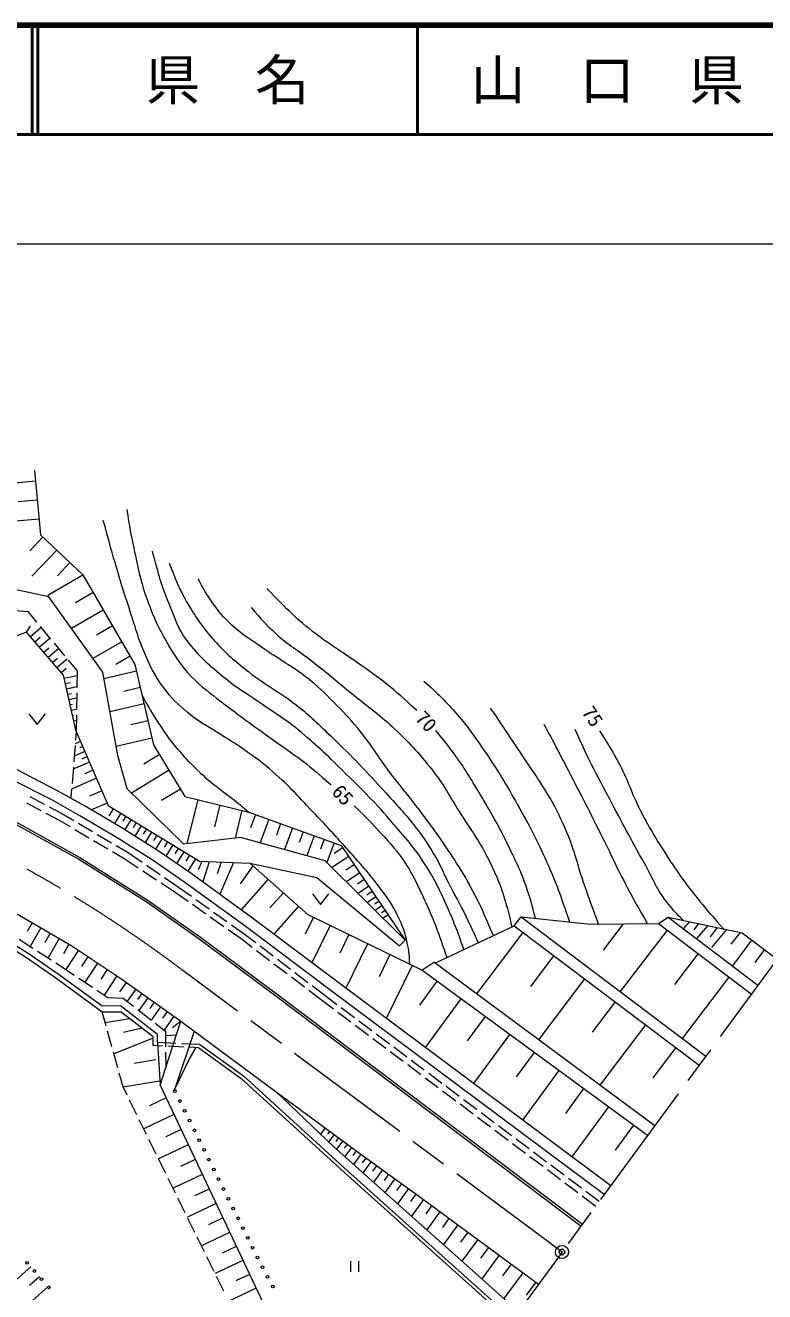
# Model space of a CAD drawing. Units: millimetres at full size, sheet at 1:1000; details may follow other scales. Extents: x 40000 to 680000, y 20000 to 380000.
# Drawn here: x 297111 to 364788, y 264006 to 380000 of the extents above; entities that cross this region are included whole.
import ezdxf
from ezdxf.enums import TextEntityAlignment as Align

# ---------------------------------------------------------------- set-up
doc = ezdxf.new("R2010")
doc.units = ezdxf.units.MM
doc.header["$LTSCALE"] = 1000
doc.header["$PDMODE"] = 32
doc.header["$PDSIZE"] = 500
doc.linetypes.add('CHAIN', pattern=[18.5, 12, -1.5, 3.5, -1.5])
for name, color, linetype, lineweight in [('M-BGD', 7, 'Continuous', 13), ('M-BMK', 2, 'CHAIN', 13), ('M-BMK-SRVR', 3, 'Continuous', 13), ('M-STR-HTXT', 7, 'Continuous', 13), ('M-TTL', 2, 'Continuous', 140), ('M-TTL-LINE', 7, 'Continuous', 50)]:
    doc.layers.add(name, color=color, linetype=linetype, lineweight=lineweight)
doc.layers.add('M-OTRS', color=6, linetype='Continuous')
doc.layers.add('M-TTL-TXT', color=7, linetype='Continuous')
doc.styles.add('ＭＳ ゴシック', font='')
doc.styles.get('ＭＳ ゴシック').set_extended_font_data('MS Gothic')

msp = doc.modelspace()

# ---------------------------------------------------------------- linework, layer by layer
at = {"layer": 'M-BGD'}
for p, q in [((298031, 338237), (294573, 337908)), ((298195, 336509), (296467, 336344)), ((298360, 334780), (294881, 334449)), ((298718, 333134), (297513, 331868)), ((299983, 331929), (297700, 329530)), ((301183, 330787), (300041, 329588)), ((302380, 329644), (299169, 327778)), ((303314, 328038), (301708, 327105)), ((296165, 326413), (297326, 326299)), ((297326, 326299), (298144, 325317)), ((304247, 326432), (301344, 324746)), ((297224, 324430), (297570, 324962)), ((297579, 324014), (298544, 324837)), ((298464, 324933), (299424, 323781)), ((305090, 324981), (303639, 324138)), ((297986, 323536), (298463, 323943)), ((298393, 323059), (299348, 323873)), ((298795, 322586), (299268, 322989)), ((299198, 322114), (300143, 322919)), ((299744, 323397), (300705, 322244)), ((305934, 323530), (303301, 322000)), ((299596, 321647), (300063, 322045)), ((299994, 321179), (300929, 321976)), ((301025, 321860), (301843, 320878)), ((306699, 322214), (305383, 321449)), ((300387, 320718), (300849, 321111)), ((300654, 320193), (301837, 320461)), ((301843, 320878), (301820, 319347)), ((307287, 320828), (304305, 320137)), ((300765, 319706), (301238, 319813)), ((300875, 319218), (301821, 319432)), ((307632, 319337), (306142, 318991)), ((300985, 318730), (301340, 318810)), ((301096, 318243), (301805, 318403)), ((301812, 318847), (301789, 317347)), ((307978, 317846), (304850, 317121)), ((297442, 316943), (298192, 315943)), ((298192, 315943), (298942, 316943)), ((301206, 317755), (301442, 317808)), ((301316, 317267), (301789, 317374)), ((301427, 316779), (301545, 316806)), ((301781, 316847), (301758, 315316)), ((301537, 316292), (301773, 316345)), ((308340, 316282), (306776, 315919)), ((302156, 314399), (301671, 314189)), ((301758, 315316), (301697, 314534)), ((308703, 314718), (305420, 313957)), ((301659, 314035), (301543, 312540)), ((302554, 313482), (301583, 313061)), ((302355, 313940), (302112, 313835)), ((309388, 313201), (307948, 312326)), ((301505, 312041), (301389, 310546)), ((302975, 312511), (301491, 311867)), ((302765, 312997), (302279, 312786)), ((303619, 311027), (301350, 310043)), ((303297, 311769), (302555, 311447)), ((310263, 311761), (306836, 309679)), ((301351, 310047), (301290, 309264)), ((304111, 309893), (302977, 309401)), ((311304, 310047), (309590, 309006)), ((297214, 308784), (298539, 308081)), ((297517, 309359), (298842, 308656)), ((304604, 308759), (303155, 308130)), ((312886, 309075), (311909, 305041)), ((314903, 308586), (314415, 306569)), ((298980, 307846), (300133, 307234)), ((299283, 308421), (300451, 307802)), ((300451, 307802), (301542, 307159)), ((305169, 308253), (304757, 307580)), ((305842, 307840), (305262, 306893)), ((306316, 307549), (306025, 307076)), ((316920, 308097), (316304, 305556)), ((318171, 307723), (317725, 306494)), ((300133, 307234), (301209, 306601)), ((301640, 306348), (302932, 305587)), ((301973, 306906), (303265, 306145)), ((306789, 307259), (306216, 306325)), ((307256, 306973), (306970, 306506)), ((307723, 306686), (307143, 305740)), ((308196, 306396), (307906, 305923)), ((319400, 307276), (318616, 305118)), ((320479, 306885), (320087, 305805)), ((321559, 306493), (320837, 304506)), ((303363, 305333), (304656, 304572)), ((303696, 305891), (304989, 305130)), ((308669, 306106), (308082, 305147)), ((309148, 305812), (308855, 305333)), ((309628, 305518), (309032, 304547)), ((310113, 305220), (309815, 304735)), ((322552, 306132), (322191, 305139)), ((323545, 305772), (322882, 303943)), ((324460, 305440), (324128, 304526)), ((325374, 305108), (324724, 303318)), ((305087, 304318), (306162, 303685)), ((305420, 304876), (306511, 304234)), ((306511, 304234), (307792, 303358)), ((310598, 304923), (309978, 303912)), ((311103, 304613), (310793, 304107)), ((311609, 304303), (310953, 303234)), ((312143, 303975), (311815, 303441)), ((326173, 304660), (325383, 304128)), ((306162, 303685), (307452, 302835)), ((308205, 303076), (309444, 302230)), ((312677, 303647), (311984, 302518)), ((313276, 303416), (312925, 302640)), ((313938, 303393), (313355, 301533)), ((315051, 303354), (314685, 302267)), ((316164, 303315), (314909, 300405)), ((317935, 303018), (316788, 301363)), ((326705, 303871), (325193, 302851)), ((327214, 303115), (326458, 302605)), ((307869, 302560), (309121, 301734)), ((309856, 301948), (311138, 301072)), ((319332, 301783), (316860, 298989)), ((327724, 302359), (326510, 301540)), ((328133, 301751), (327526, 301342)), ((309539, 301459), (310828, 300609)), ((310828, 300609), (312004, 299776)), ((311138, 301072), (312314, 300231)), ((320729, 300547), (319493, 299150)), ((323389, 300460), (324139, 299460)), ((324139, 299460), (324889, 300460)), ((328543, 301144), (327567, 300487)), ((328872, 300657), (328384, 300328)), ((312412, 299487), (313637, 298620)), ((312721, 299940), (313941, 299067)), ((322126, 299311), (319863, 296754)), ((329200, 300169), (328417, 299641)), ((329480, 299754), (329088, 299490)), ((329759, 299340), (329139, 298922)), ((314045, 298331), (315269, 297464)), ((314348, 298776), (315568, 297904)), ((323484, 298300), (322735, 296766)), ((330039, 298925), (329729, 298716)), ((330318, 298511), (329861, 298203)), ((297736, 297788), (297269, 296987)), ((298537, 297322), (297557, 295638)), ((315677, 297175), (316853, 296342)), ((315975, 297613), (317151, 296772)), ((325018, 297551), (323347, 294129)), ((334588, 294106), (341864, 297511)), ((341864, 297511), (358793, 284747)), ((351841, 297702), (349991, 295278)), ((355870, 297131), (351563, 291486)), ((357897, 297906), (357346, 297274)), ((358746, 297723), (358314, 297155)), ((359594, 297539), (358558, 296351)), ((360442, 297355), (359802, 296512)), ((361291, 297171), (359911, 295531)), ((296543, 296299), (297800, 295480)), ((299379, 296832), (298889, 295990)), ((300221, 296342), (299192, 294572)), ((301106, 295827), (300591, 294942)), ((316853, 296342), (317880, 295561)), ((317151, 296772), (318196, 295976)), ((326729, 296715), (325893, 295004)), ((328440, 295880), (326446, 291797)), ((342662, 296909), (338414, 291274)), ((362536, 296902), (361702, 295827)), ((363592, 296215), (361831, 293859)), ((298218, 295207), (299475, 294388)), ((301969, 295276), (300803, 293519)), ((302847, 294694), (302265, 293815)), ((318278, 295259), (319472, 294351)), ((318593, 295673), (319787, 294764)), ((330481, 294883), (329485, 292842)), ((345480, 294785), (343355, 291968)), ((358692, 294978), (356539, 292155)), ((364770, 295335), (363889, 294156)), ((299894, 294115), (300595, 293658)), ((300595, 293658), (301588, 292996)), ((303726, 294111), (302558, 292349)), ((304607, 293526), (304023, 292646)), ((319870, 294048), (321065, 293140)), ((320184, 294461), (321378, 293552)), ((332523, 293886), (330152, 289030)), ((333399, 293459), (334494, 294176)), ((354723, 279202), (334494, 294176)), ((302004, 292718), (303252, 291886)), ((305488, 292942), (304317, 291176)), ((306361, 292342), (305745, 291480)), ((321463, 292838), (322657, 291930)), ((321775, 293249), (322968, 292340)), ((334792, 292438), (333196, 290258)), ((354073, 278315), (333399, 293459)), ((348297, 292661), (344086, 287076)), ((361514, 292825), (357230, 287209)), ((303668, 291609), (304661, 290947)), ((307223, 291726), (306428, 290614)), ((307779, 291329), (307382, 290773)), ((323055, 291627), (324082, 290847)), ((323366, 292037), (324411, 291242)), ((324411, 291242), (325636, 290322)), ((304661, 290947), (306063, 290900)), ((306063, 290900), (307018, 290152)), ((308336, 290932), (307506, 289770)), ((308916, 290517), (308501, 289936)), ((309497, 290102), (308631, 288889)), ((324082, 290847), (325319, 289916)), ((326036, 290021), (327235, 289121)), ((336972, 290841), (333703, 286378)), ((351090, 290555), (348984, 287763)), ((304497, 288358), (304147, 289616)), ((306673, 289008), (304422, 288630)), ((307412, 289844), (308593, 288919)), ((310103, 289669), (309670, 289062)), ((310710, 289236), (309805, 287969)), ((325718, 289615), (326917, 288714)), ((339204, 289207), (337569, 286975)), ((305033, 286432), (304631, 287877)), ((307793, 288141), (306083, 287735)), ((308986, 288611), (309942, 287862)), ((309942, 287862), (309949, 286447)), ((311345, 288782), (310590, 288169)), ((327317, 288413), (328515, 287511)), ((327635, 288821), (328834, 287920)), ((353882, 288450), (349708, 282914)), ((308807, 287220), (305213, 285785)), ((309653, 286503), (308819, 286542)), ((310901, 286745), (309214, 286824)), ((310929, 287506), (309944, 287442)), ((313088, 286643), (311401, 286722)), ((328915, 287211), (330114, 286309)), ((329234, 287620), (330434, 286719)), ((341435, 287572), (338136, 283068)), ((305569, 284505), (305167, 285950)), ((309951, 285947), (309958, 284533)), ((311651, 286410), (310153, 286480)), ((312985, 286348), (312151, 286387)), ((330513, 286008), (331712, 285107)), ((330834, 286419), (332033, 285518)), ((343687, 285923), (342038, 283671)), ((356650, 286363), (354563, 283595)), ((309042, 285253), (307084, 284916)), ((332111, 284806), (333310, 283904)), ((332433, 285218), (333632, 284317)), ((345939, 284273), (342610, 279728)), ((306053, 282765), (305703, 284023)), ((309379, 283296), (306072, 282726)), ((333710, 283604), (334908, 282702)), ((334032, 284017), (335232, 283116)), ((306433, 281993), (306053, 282765)), ((335308, 282401), (336507, 281500)), ((335632, 282816), (336831, 281915)), ((348212, 282608), (346547, 280336)), ((307318, 280200), (306655, 281545)), ((309998, 281748), (308481, 281031)), ((336906, 281199), (338105, 280297)), ((337231, 281615), (338430, 280714)), ((350484, 280944), (347124, 276357)), ((308203, 278406), (307540, 279751)), ((310715, 280231), (307948, 278923)), ((338505, 279997), (339703, 279095)), ((338830, 280414), (340030, 279513)), ((311369, 278847), (309985, 278194)), ((324566, 279006), (324141, 278429)), ((324969, 278709), (324756, 278421)), ((325371, 278412), (324870, 277733)), ((340103, 278795), (341301, 277893)), ((340429, 279213), (341629, 278313)), ((352778, 279264), (351098, 276970)), ((309088, 276613), (308425, 277958)), ((312022, 277464), (309302, 276179)), ((325773, 278116), (325523, 277776)), ((326176, 277819), (325607, 277047)), ((326578, 277522), (326294, 277136)), ((326981, 277226), (326355, 276377)), ((341701, 277592), (342900, 276690)), ((342029, 278012), (343228, 277112)), ((309973, 274819), (309310, 276164)), ((312665, 276104), (311305, 275462)), ((327405, 276913), (327092, 276489)), ((327829, 276600), (327151, 275666)), ((328297, 276261), (327958, 275794)), ((343299, 276390), (344498, 275488)), ((343628, 276811), (344828, 275911)), ((328764, 275922), (328016, 274892)), ((329279, 275548), (328905, 275033)), ((329794, 275174), (328970, 274039)), ((344898, 275188), (346096, 274286)), ((345227, 275610), (346427, 274710)), ((310858, 273026), (310195, 274371)), ((313308, 274744), (310634, 273481)), ((330362, 274763), (329950, 274195)), ((330929, 274351), (330021, 273099)), ((331555, 273897), (331101, 273271)), ((346496, 273985), (347694, 273083)), ((346827, 274410), (348026, 273509)), ((313940, 273407), (312603, 272775)), ((332181, 273443), (331180, 272063)), ((332870, 272942), (332370, 272252)), ((348094, 272783), (349331, 271852)), ((348426, 273209), (349651, 272289)), ((311743, 271232), (311079, 272577)), ((314571, 272070), (311943, 270828)), ((333558, 272439), (332449, 270930)), ((334312, 271884), (333757, 271130)), ((312628, 269438), (311964, 270784)), ((315193, 270756), (313878, 270135)), ((335066, 271330), (333853, 269680)), ((335891, 270723), (335284, 269898)), ((315814, 269441), (313229, 268220)), ((336716, 270116), (335389, 268312)), ((337618, 269453), (336955, 268550)), ((313513, 267645), (312849, 268990)), ((316424, 268149), (315132, 267539)), ((338521, 268789), (337069, 266815)), ((339507, 268063), (338779, 267077)), ((314398, 265851), (313734, 267197)), ((317035, 266857), (314494, 265656)), ((326877, 266815), (326877, 265815)), ((327627, 265815), (327627, 266815)), ((340493, 267335), (338901, 265179)), ((297601, 266279), (295788, 264675)), ((341571, 266539), (340775, 265461)), ((342649, 265744), (340904, 263379)), ((298403, 265373), (297496, 264571)), ((315283, 264058), (314619, 265403)), ((317635, 265587), (316365, 264986)), ((343831, 264871), (342959, 263689)), ((299205, 264466), (297429, 262895)), ((318236, 264316), (315738, 263136))]:
    msp.add_line(p, q, dxfattribs=at)
for points in [[(333399, 293459), (323003, 298535), (317659, 303263), (323797, 301954), (331369, 295692), (331883, 296190), (324561, 303481), (316810, 305615), (311623, 305008), (306447, 310059), (305574, 313105), (304196, 320746), (299265, 327663), (293283, 328925), (295035, 332710), (294334, 340597)], [(297936, 339233), (298497, 333344), (302376, 329652), (307143, 321450), (308849, 314089), (311723, 309357), (317578, 307938), (326032, 304869), (331883, 296190)], [(301758, 315316), (300589, 320481), (297224, 324430), (295659, 323799), (293540, 313136)], [(240375, 321050), (245469, 320910), (250680, 320536), (258485, 319531), (263065, 318760), (267435, 317755), (273370, 316120), (278745, 314297), (284937, 312030), (291270, 309320), (295383, 307287), (301996, 303618), (308165, 299739), (313026, 296327), (320293, 290906), (347987, 270020)], [(240377, 321250), (245479, 321110), (250700, 320735), (258514, 319729), (263104, 318956), (267484, 317949), (273429, 316311), (278811, 314486), (285011, 312216), (291354, 309501), (295476, 307464), (302098, 303790), (308276, 299905), (313143, 296489), (320413, 291066), (348107, 270180)], [(301758, 315316), (304698, 308542), (313040, 303424), (317659, 303263)], [(222208, 312405), (229114, 313108), (235329, 313458), (242246, 313458), (249584, 313061), (255940, 312407), (257973, 312150), (265591, 310678), (272484, 308878), (278794, 306705), (285126, 304228), (290875, 301541), (296226, 298667), (301367, 295675), (305947, 292638), (311345, 288782), (317024, 284576), (320085, 282309), (327820, 276607), (333101, 272775), (339106, 268358), (344076, 264691)], [(350692, 273693), (325709, 292347), (317919, 298221), (312279, 302314), (309370, 304334), (306043, 306434), (302588, 308463), (300008, 309926), (296299, 311828), (292671, 313548)], [(350094, 272892), (325109, 291547), (317324, 297417), (311700, 301498), (308818, 303500), (305523, 305580), (302088, 307597), (299533, 309046), (295857, 310931), (292242, 312645)], [(309214, 286824), (309200, 287558), (305820, 290175), (304137, 290160), (300024, 293151), (297267, 295036), (293684, 297232), (289104, 299803), (284913, 301968), (281533, 303573), (277872, 305146), (272403, 305006), (260688, 308729)], [(308819, 286542), (308804, 287359), (305883, 289620), (304147, 289616), (299794, 292824), (297049, 294700), (293481, 296887), (288914, 299450), (284735, 301610), (281368, 303208), (277794, 304744), (272346, 304604), (260690, 308309)], [(341864, 297511), (342503, 298326), (359398, 285572)], [(342503, 298326), (348853, 297670), (355074, 297738), (363570, 291257)], [(355074, 297738), (355968, 298324), (364171, 292076)], [(355968, 298324), (362729, 296860), (365927, 294470)], [(309214, 286824), (309444, 282920), (309958, 284533), (311345, 288782)], [(312567, 287877), (310751, 282481), (312106, 285261), (312742, 286359)], [(313088, 286643), (317070, 283771), (326589, 275086), (339698, 263309), (341783, 261566)], [(312985, 286348), (316881, 283538), (326388, 274864), (339502, 263082), (341591, 261336)], [(309444, 282920), (318934, 262838), (326979, 249641), (329957, 245448)], [(320085, 282309), (325308, 277314), (331932, 271390), (338347, 265677), (342236, 262182)]]:
    msp.add_lwpolyline(points, dxfattribs=at)
for centre in [(310807, 282369), (311251, 281473), (311695, 280577), (312139, 279681), (312584, 278785), (313028, 277889), (313472, 276993), (313916, 276097), (314361, 275201), (314805, 274305), (315249, 273409), (315693, 272513), (316137, 271618), (316582, 270722), (317026, 269826), (317470, 268930), (317914, 268034), (318359, 267138), (297272, 266645), (297937, 265899), (318816, 266249), (298600, 265150), (299262, 264401), (319288, 265368), (319761, 264486)]:
    msp.add_circle(centre, 125, dxfattribs=at)
for points, knots in [([(306390, 335652), (306663, 333952), (306751, 333480), (307045, 332100), (307447, 330212), (307631, 329131), (308291, 327317), (308862, 325749), (309249, 324884), (310083, 323438), (310829, 322143), (311297, 321422), (312326, 320338), (313295, 319317), (313973, 318882), (315083, 318017), (316817, 316666), (317839, 315976), (319617, 314683), (320727, 313875), (321384, 313469), (322468, 312626), (323525, 311804), (323869, 311505), (325100, 310430)], [0, 0, 0, 0, 1, 1, 1, 2, 2, 2, 3, 3, 3, 4, 4, 4, 5, 5, 5, 6, 6, 6, 7, 7, 7, 8, 8, 8, 8]), ([(332307, 293992), (332246, 295029), (332212, 295388), (332004, 296256), (331764, 297261), (331524, 297804), (331059, 298728), (330480, 299879), (329988, 300432), (329211, 301459), (328221, 302767), (327571, 303424), (326479, 304648), (325395, 305863), (324788, 306545), (323659, 307719), (322171, 309269), (321396, 310204), (319780, 311622), (318792, 312489), (318182, 312910), (317109, 313670), (316253, 314276), (315729, 314549), (314850, 315119), (313836, 315776), (313197, 316050), (312264, 316817), (311316, 317596), (310765, 318039), (310020, 319014), (309134, 320173), (308718, 320901), (308135, 322238), (307409, 323904), (307180, 324907), (306609, 326632), (305580, 329733), (305319, 330784), (304241, 334655)], [0, 0, 0, 0, 1, 1, 1, 2, 2, 2, 3, 3, 3, 4, 4, 4, 5, 5, 5, 6, 6, 6, 7, 7, 7, 8, 8, 8, 9, 9, 9, 10, 10, 10, 11, 11, 11, 12, 12, 12, 13, 13, 13, 13]), ([(337249, 295352), (336562, 297291), (336370, 297861), (335663, 299408), (335032, 300789), (334694, 301580), (333887, 302866), (332845, 304525), (332099, 305351), (330826, 306839), (329113, 308840), (328059, 309881), (326175, 311723), (324628, 313236), (323759, 314089), (322086, 315462), (320678, 316617), (319766, 317101), (318277, 318149), (317173, 318926), (316497, 319285), (315449, 320135), (313929, 321369), (313091, 322120), (311897, 323671), (311032, 324795), (310861, 325629), (310309, 326935), (309525, 328789), (309367, 329523), (308743, 331843)], [0, 0, 0, 0, 1, 1, 1, 2, 2, 2, 3, 3, 3, 4, 4, 4, 5, 5, 5, 6, 6, 6, 7, 7, 7, 8, 8, 8, 9, 9, 9, 10, 10, 10, 10]), ([(310291, 330740), (310974, 328955), (311199, 328357), (312020, 326954), (312822, 325583), (313353, 324850), (314403, 323659), (315506, 322409), (316253, 321822), (317558, 320785), (319180, 319496), (320266, 319014), (321904, 317747), (323244, 316711), (323903, 316018), (325129, 314850), (327158, 312917), (328220, 311757), (330107, 309685), (331314, 308360), (332031, 307645), (333098, 306203), (333772, 305292), (334119, 304755), (334687, 303773), (335273, 302759), (335486, 302129), (336019, 301086), (336646, 299857), (337063, 299201), (337654, 297955), (338020, 297183), (338141, 296924), (338553, 295962)], [0, 0, 0, 0, 1, 1, 1, 2, 2, 2, 3, 3, 3, 4, 4, 4, 5, 5, 5, 6, 6, 6, 7, 7, 7, 8, 8, 8, 9, 9, 9, 10, 10, 10, 11, 11, 11, 11]), ([(339956, 296618), (339221, 298361), (339024, 298863), (338309, 300245), (337760, 301304), (337450, 301900), (336813, 302909), (335618, 304801), (334899, 305832), (333565, 307629), (332426, 309164), (331707, 309962), (330551, 311485), (329341, 313076), (328806, 314077), (327536, 315621), (326724, 316609), (326222, 317125), (325316, 318028), (324415, 318926), (323914, 319442), (322909, 320224), (321467, 321347), (320524, 321789), (319030, 322841), (317835, 323684), (317075, 324053), (316016, 325061), (315224, 325816), (314822, 326293), (314193, 327188), (313637, 327978), (313460, 328300), (312931, 329314)], [0, 0, 0, 0, 1, 1, 1, 2, 2, 2, 3, 3, 3, 4, 4, 4, 5, 5, 5, 6, 6, 6, 7, 7, 7, 8, 8, 8, 9, 9, 9, 10, 10, 10, 11, 11, 11, 11]), ([(332934, 317233), (331655, 318434), (331284, 318781), (330153, 319687), (328999, 320612), (328292, 321051), (327086, 321907), (325792, 322826), (325005, 323254), (323745, 324220), (321832, 325686), (321239, 326357), (319211, 328403)], [0, 0, 0, 0, 1, 1, 1, 2, 2, 2, 3, 3, 3, 4, 4, 4, 4]), ([(317792, 326674), (318762, 325527), (319086, 325177), (320012, 324314), (321212, 323194), (322065, 322784), (323353, 321766), (324850, 320584), (325663, 319890), (327139, 318682), (328529, 317544), (329378, 316987), (330691, 315761), (332244, 314311), (333064, 313431), (334383, 311765), (335469, 310393), (335882, 309484), (336813, 308003), (337938, 306214), (338694, 305277), (339617, 303376), (340294, 301983), (340625, 301169), (341066, 299684), (341327, 298805), (341416, 298486), (341645, 297409)], [0, 0, 0, 0, 1, 1, 1, 2, 2, 2, 3, 3, 3, 4, 4, 4, 5, 5, 5, 6, 6, 6, 7, 7, 7, 8, 8, 8, 9, 9, 9, 9]), ([(333594, 319932), (334972, 318677), (335388, 318282), (336422, 317116), (337606, 315781), (338175, 314947), (339179, 313471), (340432, 311627), (341085, 310557), (342170, 308610), (343285, 306610), (343902, 305479), (344832, 303386), (345768, 301278), (346033, 300503), (346936, 297868)], [0, 0, 0, 0, 1, 1, 1, 2, 2, 2, 3, 3, 3, 4, 4, 4, 5, 5, 5, 5]), ([(307790, 318657), (308361, 317599), (308533, 317298), (309063, 316459), (309714, 315431), (310094, 314858), (310870, 313920), (311830, 312760), (312440, 312165), (313550, 311147), (314543, 310236), (315212, 309860), (316260, 309013), (316777, 308595), (316942, 308463), (317578, 307938)], [0, 0, 0, 0, 1, 1, 1, 2, 2, 2, 3, 3, 3, 4, 4, 4, 5, 5, 5, 5]), ([(349583, 297678), (348948, 299403), (348788, 299850), (348298, 301249), (347643, 303121), (347467, 304241), (346686, 306063), (346148, 307316), (345829, 308016), (345143, 309195), (344064, 311047), (343334, 312009), (342152, 313798), (341202, 315236), (340897, 315691), (339699, 317467)], [0, 0, 0, 0, 1, 1, 1, 2, 2, 2, 3, 3, 3, 4, 4, 4, 5, 5, 5, 5]), ([(344582, 315995), (345565, 314136), (345812, 313662), (346592, 312162), (347850, 309743), (348542, 308381), (349770, 305946), (350748, 304008), (351223, 302884), (352247, 300969), (352930, 299691), (353160, 299272), (354048, 297726)], [0, 0, 0, 0, 1, 1, 1, 2, 2, 2, 3, 3, 3, 4, 4, 4, 4]), ([(357332, 298029), (356673, 298658), (356480, 298896), (355986, 299497), (354924, 300790), (354634, 301731), (353813, 303189), (352494, 305530), (351801, 306867), (350541, 309241), (349808, 310622), (349373, 311384), (348695, 312793), (348191, 313842), (348030, 314194), (347457, 315504)], [0, 0, 0, 0, 1, 1, 1, 2, 2, 2, 3, 3, 3, 4, 4, 4, 5, 5, 5, 5]), ([(343809, 298191), (343500, 299483), (343381, 299870), (343029, 300922), (342460, 302624), (341970, 303516), (341183, 305129), (340310, 306916), (339742, 307879), (338729, 309592), (337839, 311098), (337339, 311947), (336299, 313354), (335693, 314175), (335479, 314459), (334687, 315410)], [0, 0, 0, 0, 1, 1, 1, 2, 2, 2, 3, 3, 3, 4, 4, 4, 5, 5, 5, 5]), ([(349677, 315364), (350598, 313932), (350858, 313501), (351523, 312256), (352358, 310692), (352579, 309695), (353392, 308120), (354364, 306236), (354985, 305217), (356150, 303446), (357217, 301821), (357877, 300948), (359117, 299450), (359853, 298562), (360107, 298260), (361055, 297222)], [0, 0, 0, 0, 1, 1, 1, 2, 2, 2, 3, 3, 3, 4, 4, 4, 5, 5, 5, 5]), ([(327204, 308514), (328374, 307390), (328708, 307063), (329603, 306068), (330557, 305006), (331140, 304436), (331908, 303233), (332763, 301894), (333104, 301060), (333770, 299618), (334647, 297720), (334867, 297006), (335687, 294621)], [0, 0, 0, 0, 1, 1, 1, 2, 2, 2, 3, 3, 3, 4, 4, 4, 4])]:
    msp.add_open_spline(points, degree=3, knots=knots, dxfattribs=at)
at = {"layer": 'M-BMK'}
for p, q in [((367815, 297043), (346238, 267637)), ((346238, 267637), (311531, 293428)), ((346238, 267637), (324661, 238231))]:
    msp.add_line(p, q, dxfattribs=at)
msp.add_arc((239178, 197693), 120000, 52.9195, 116.44744, dxfattribs=at)
at = {"layer": 'M-BMK-SRVR'}
msp.add_circle((346238, 267637), 600, dxfattribs=at)
msp.add_point((346238, 267637), dxfattribs=at)
at = {"layer": 'M-OTRS'}
msp.add_point((346238, 267637), dxfattribs=at)
at = {"layer": 'M-STR-HTXT'}
msp.add_line((191046, 360000), (571259, 360000), dxfattribs=at)
at = {"layer": 'M-TTL'}
msp.add_line((680000, 380000), (40000, 380000), dxfattribs=at)
at = {"layer": 'M-TTL-LINE'}
for p, q in [((297750, 380000), (297750, 370000)), ((298250, 380000), (298250, 370000)), ((333000, 380000), (333000, 370000)), ((40000, 370000), (680000, 370000))]:
    msp.add_line(p, q, dxfattribs=at)

# ---------------------------------------------------------------- texts
at = {"layer": 'M-BGD', "style": 'ＭＳ ゴシック'}
for s, rotation, p in [('70', 313.255, (333806, 316235)), ('75', 303.851, (349041, 316703)), ('65', 313.255, (326168, 309509))]:
    msp.add_text(s, height=1320, rotation=rotation, dxfattribs=at).set_placement(p, align=Align.MIDDLE_CENTER)
at = {"layer": 'M-TTL-TXT', "style": 'ＭＳ ゴシック'}
for s, p in [('県\u3000名', (315625, 375000)), ('山\u3000口\u3000県', (350375, 375000))]:
    msp.add_text(s, height=3666, dxfattribs=at).set_placement(p, align=Align.MIDDLE_CENTER)

doc.saveas('drawing.dxf')
